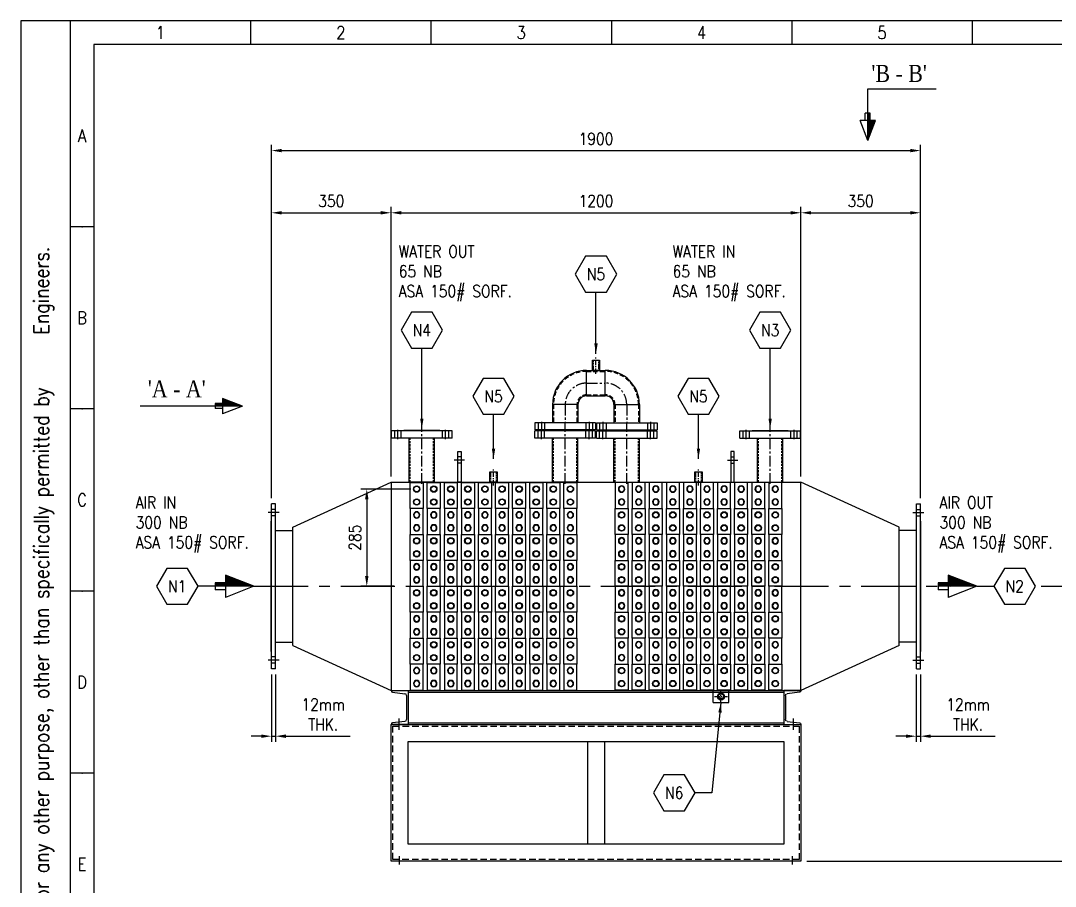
# Model space of a CAD drawing. Extents: x 5823 to 13427, y -3175 to 1572.
# Drawn here: x 5823 to 8853, y -963 to 1572 of the extents above; entities that cross this region are included whole.
import ezdxf
from ezdxf.enums import TextEntityAlignment as Align

# ---------------------------------------------------------------- set-up
doc = ezdxf.new("R2010")
doc.units = 0
doc.linetypes.add('CENTER', pattern=[50.8, 31.75, -6.35, 6.35, -6.35])
doc.linetypes.add('HIDDEN', pattern=[9.525, 6.35, -3.175])
doc.layers.get('0').update_dxf_attribs({"linetype": 'CONTINUOUS'})
doc.layers.get('DEFPOINTS').update_dxf_attribs({"linetype": 'CONTINUOUS'})
doc.styles.get("Standard").update_dxf_attribs({"font": 'simplex.shx', "width": 0.85})
doc.styles.add('SW', font='romans.shx', dxfattribs={"width": 0.85})
doc.dimstyles.new('ISO-25', dxfattribs={"dimtxt": 35, "dimasz": 30, "dimexe": 17, "dimexo": 17, "dimgap": 17, "dimtad": 1, "dimtxsty": 'STANDARD', "dimcen": 2.5, "dimazin": 3, "dimtfac": 1, "dimtmove": 0, "dimatfit": 3})
pattern_1 = [(45, (-18431.609, -1679.317), (-6.735192, 6.735192), [])]

# ---------------------------------------------------------------- blocks, each defined once
blk = doc.blocks.new('A$C2FD70804')
for p, q in [((-25.3, -52.2), (24.7, -52.2)), ((-25.3, -52.2), (-25.3, -52.7)), ((-20.9, -57.7), (15.2, -61.7)), ((24.7, -52.2), (24.7, -152.2)), ((19.7, -66.7), (19.7, -137.7)), ((15.2, -142.7), (-20.9, -146.7)), ((-25.3, -152.2), (-25.3, -151.7)), ((24.7, -152.2), (-25.3, -152.2))]:
    blk.add_line(p, q)
for centre, start, end in [((-20.3, -52.7), 180, 263.6598), ((14.7, -66.7), 0, 83.6598), ((-20.3, -151.7), 96.3402, 180), ((14.7, -137.7), 276.3402, 0)]:
    blk.add_arc(centre, 5, start, end)
blk = doc.blocks.new('A$C5DC17848')
h = blk.add_hatch()
h.set_pattern_fill('ANSI31', color=256, scale=3, style=0)
h.set_pattern_definition(pattern_1)
h.paths.add_polyline_path([(-555.5, -215.5), (-450.4, -215.5), (-450.4, 57)])
h = blk.add_hatch()
h.set_pattern_fill('ANSI31', color=256, scale=3, style=0)
h.set_pattern_definition(pattern_1)
h.paths.add_polyline_path([(-450.4, -215.5), (-485, -215.5), (-485, -313.4), (-450.4, -313.4)])
for p, q in [((-450.4, 57), (-555.5, -215.5)), ((-450.4, 57), (-345.3, -215.5)), ((-450.4, 57), (-450.4, -313.4)), ((-555.5, -215.5), (-345.3, -215.5)), ((-485, -215.5), (-485, -313.4)), ((-415.8, -215.5), (-415.8, -313.4)), ((-485, -313.4), (-415.8, -313.4))]:
    blk.add_line(p, q)
blk = doc.blocks.new('*D28')
at = {"color": 0}
for p, q in [((6557.6, -342.8), (6557.6, -540.5)), ((6569.6, -342.8), (6569.6, -540.5)), ((6527.6, -523.5), (6497.6, -523.5)), ((6557.6, -523.5), (6569.6, -523.5)), ((6599.6, -523.5), (6788.3, -523.5))]:
    blk.add_line(p, q, dxfattribs=at)
for points in [[(6527.6, -518.5), (6527.6, -528.5), (6557.6, -523.5)], [(6599.6, -518.5), (6599.6, -528.5), (6569.6, -523.5)]]:
    blk.add_solid(points, dxfattribs=at)
at = {"layer": 'DEFPOINTS', "color": 0}
for p in [(6557.6, -325.8), (6569.6, -325.8), (6569.6, -523.5)]:
    blk.add_point(p, dxfattribs=at)
at = {"color": 0, "insert": (6709, -459.8), "char_height": 35, "attachment_point": 5}
blk.add_mtext('12mm\\PTHK.', dxfattribs=at)
blk = doc.blocks.new('*D29')
at = {"color": 0}
for p, q in [((8445.6, -342.8), (8445.6, -540.5)), ((8457.6, -342.8), (8457.6, -540.5)), ((8415.6, -523.5), (8385.6, -523.5)), ((8445.6, -523.5), (8457.6, -523.5)), ((8487.6, -523.5), (8676.3, -523.5))]:
    blk.add_line(p, q, dxfattribs=at)
for points in [[(8415.6, -518.5), (8415.6, -528.5), (8445.6, -523.5)], [(8487.6, -518.5), (8487.6, -528.5), (8457.6, -523.5)]]:
    blk.add_solid(points, dxfattribs=at)
at = {"layer": 'DEFPOINTS', "color": 0}
for p in [(8445.6, -325.8), (8457.6, -325.8), (8457.6, -523.5)]:
    blk.add_point(p, dxfattribs=at)
at = {"color": 0, "insert": (8597, -459.8), "char_height": 35, "attachment_point": 5}
blk.add_mtext('12mm\\PTHK.', dxfattribs=at)
blk = doc.blocks.new('*D27')
at = {"color": 0}
for p, q in [((8811.5, -84.5), (8992.5, -84.5)), ((8975.5, -114.5), (8975.5, -859.5)), ((8124.6, -889.5), (8992.5, -889.5))]:
    blk.add_line(p, q, dxfattribs=at)
for points in [[(8970.5, -114.5), (8980.5, -114.5), (8975.5, -84.5)], [(8970.5, -859.5), (8980.5, -859.5), (8975.5, -889.5)]]:
    blk.add_solid(points, dxfattribs=at)
at = {"layer": 'DEFPOINTS', "color": 0}
for p in [(8794.5, -84.5), (8107.6, -889.5), (8975.5, -889.5)]:
    blk.add_point(p, dxfattribs=at)
at = {"color": 0, "insert": (8941, -487), "char_height": 35, "attachment_point": 5, "rotation": 90}
blk.add_mtext('CR HT = ', dxfattribs=at)
blk = doc.blocks.new('*D24')
at = {"color": 0}
for p, q in [((6907.6, 237.5), (6907.6, 1026.7)), ((6937.6, 1009.7), (8077.6, 1009.7)), ((8107.6, 237.5), (8107.6, 1026.7))]:
    blk.add_line(p, q, dxfattribs=at)
for points in [[(6937.6, 1014.7), (6937.6, 1004.7), (6907.6, 1009.7)], [(8077.6, 1014.7), (8077.6, 1004.7), (8107.6, 1009.7)]]:
    blk.add_solid(points, dxfattribs=at)
at = {"layer": 'DEFPOINTS', "color": 0}
for p in [(8107.6, 1009.7), (6907.6, 220.5), (8107.6, 220.5)]:
    blk.add_point(p, dxfattribs=at)
at = {"color": 0, "insert": (7507.6, 1044.2), "char_height": 35, "attachment_point": 5}
blk.add_mtext('1200', dxfattribs=at)
blk = doc.blocks.new('*D25')
at = {"color": 0}
for p, q in [((6557.6, 173.8), (6557.6, 1026.7)), ((6587.6, 1009.7), (6877.6, 1009.7)), ((6907.6, 237.5), (6907.6, 1026.7))]:
    blk.add_line(p, q, dxfattribs=at)
for points in [[(6587.6, 1014.7), (6587.6, 1004.7), (6557.6, 1009.7)], [(6877.6, 1014.7), (6877.6, 1004.7), (6907.6, 1009.7)]]:
    blk.add_solid(points, dxfattribs=at)
at = {"layer": 'DEFPOINTS', "color": 0}
for p in [(6907.6, 1009.7), (6907.6, 220.5), (6557.6, 156.8)]:
    blk.add_point(p, dxfattribs=at)
at = {"color": 0, "insert": (6732.6, 1044.2), "char_height": 35, "attachment_point": 5}
blk.add_mtext('350', dxfattribs=at)
blk = doc.blocks.new('*D26')
at = {"color": 0}
for p, q in [((8107.6, 237.5), (8107.6, 1026.7)), ((8137.6, 1009.7), (8427.6, 1009.7)), ((8457.6, 173.8), (8457.6, 1026.7))]:
    blk.add_line(p, q, dxfattribs=at)
for points in [[(8137.6, 1014.7), (8137.6, 1004.7), (8107.6, 1009.7)], [(8427.6, 1014.7), (8427.6, 1004.7), (8457.6, 1009.7)]]:
    blk.add_solid(points, dxfattribs=at)
at = {"layer": 'DEFPOINTS', "color": 0}
for p in [(8457.6, 1009.7), (8107.6, 220.5), (8457.6, 156.8)]:
    blk.add_point(p, dxfattribs=at)
at = {"color": 0, "insert": (8282.6, 1044.2), "char_height": 35, "attachment_point": 5}
blk.add_mtext('350', dxfattribs=at)
blk = doc.blocks.new('*D22')
at = {"color": 0}
for p, q in [((6557.6, 190.8), (6557.6, 1208.9)), ((6587.6, 1191.9), (8427.6, 1191.9)), ((8457.6, 190.8), (8457.6, 1208.9))]:
    blk.add_line(p, q, dxfattribs=at)
for points in [[(6587.6, 1196.9), (6587.6, 1186.9), (6557.6, 1191.9)], [(8427.6, 1196.9), (8427.6, 1186.9), (8457.6, 1191.9)]]:
    blk.add_solid(points, dxfattribs=at)
at = {"layer": 'DEFPOINTS', "color": 0}
for p in [(8457.6, 1191.9), (6557.6, 173.8), (8457.6, 173.8)]:
    blk.add_point(p, dxfattribs=at)
at = {"color": 0, "insert": (7507.6, 1226.4), "char_height": 35, "attachment_point": 5}
blk.add_mtext('1900', dxfattribs=at)
blk = doc.blocks.new('A$C73DD430B')
at = {"color": 8}
for p, q in [((-12, -136.5), (-12, -60.5)), ((-12, -60.5), (26, -60.5)), ((26, -60.5), (26, -136.5)), ((26, -136.5), (-12, -136.5))]:
    blk.add_line(p, q, dxfattribs=at)
for centre, radius in [((7, -79.5), 9.5), ((7, -79.5), 8), ((7, -117.5), 9.5), ((7, -117.5), 8)]:
    blk.add_circle(centre, radius, dxfattribs=at)
blk = doc.blocks.new('*D40')
at = {"color": 0}
for p, q in [((6965.6, 200.5), (6819.5, 200.5)), ((6836.5, 170.5), (6836.5, -54.5)), ((6915.8, -84.5), (6819.5, -84.5))]:
    blk.add_line(p, q, dxfattribs=at)
for points in [[(6831.5, 170.5), (6841.5, 170.5), (6836.5, 200.5)], [(6831.5, -54.5), (6841.5, -54.5), (6836.5, -84.5)]]:
    blk.add_solid(points, dxfattribs=at)
at = {"layer": 'DEFPOINTS', "color": 0}
for p in [(6982.6, 200.5), (6836.5, -84.5), (6932.8, -84.5)]:
    blk.add_point(p, dxfattribs=at)
at = {"color": 0, "insert": (6802, 58), "char_height": 35, "attachment_point": 5, "rotation": 90}
blk.add_mtext('285', dxfattribs=at)

msp = doc.modelspace()

# ---------------------------------------------------------------- linework, layer by layer
for p, q in [((5823.149, 1572.421), (5823.149, -2835.997)), ((12306.776, 1572.421), (5823.149, 1572.421)), ((5968.056, 1572.421), (5968.056, -2835.997)), ((6496.283, 1572.421), (6496.283, 1502.347)), ((7024.509, 1572.421), (7024.509, 1502.347)), ((7552.736, 1572.421), (7552.736, 1502.347)), ((8080.963, 1572.421), (8080.963, 1502.347)), ((8609.189, 1572.421), (8609.189, 1502.347)), ((8080.963, 1537.384), (8080.963, 1537.384)), ((6037.402, 1502.347), (6037.402, -2765.923)), ((12236.702, 1502.347), (6037.402, 1502.347)), ((8303.343, 1301.126), (8303.343, 1373.188)), ((8303.343, 1373.188), (8503.931, 1373.188)), ((6037.402, 968.814), (5968.056, 968.814)), ((7480.338, 548.125), (7534.938, 548.125)), ((7480.338, 473.525), (7480.338, 548.125)), ((7534.938, 473.525), (7534.938, 548.125)), ((7480.338, 473.525), (7534.938, 473.525)), ((6037.402, 435.28), (5968.056, 435.28)), ((6392.959, 443.363), (6173.312, 443.363)), ((7380.338, 448.125), (7380.338, 394.325)), ((7454.938, 448.125), (7380.338, 448.125)), ((7454.938, 448.125), (7454.938, 394.325)), ((7560.338, 448.125), (7560.338, 394.325)), ((7560.338, 448.125), (7634.938, 448.125)), ((7634.938, 448.125), (7634.938, 394.325)), ((7506.538, 394.325), (7328.738, 394.325)), ((7328.738, 394.325), (7328.738, 373.525)), ((7338.288, 394.325), (7338.288, 373.525)), ((7347.788, 397.325), (7347.788, 370.525)), ((7357.288, 394.325), (7357.288, 373.525)), ((7477.988, 394.325), (7477.988, 373.525)), ((7487.488, 397.325), (7487.488, 370.525)), ((7496.988, 394.325), (7496.988, 373.525)), ((7506.538, 394.325), (7506.538, 373.525)), ((7508.738, 394.325), (7686.538, 394.325)), ((7508.738, 394.325), (7508.738, 373.525)), ((7518.288, 394.325), (7518.288, 373.525)), ((7527.788, 397.325), (7527.788, 370.525)), ((7537.288, 394.325), (7537.288, 373.525)), ((7657.988, 394.325), (7657.988, 373.525)), ((7667.488, 397.325), (7667.488, 370.525)), ((7676.988, 394.325), (7676.988, 373.525)), ((7686.538, 394.325), (7686.538, 373.525)), ((7086.538, 370.525), (6908.738, 370.525)), ((6908.738, 349.725), (6908.738, 370.525)), ((6918.288, 349.725), (6918.288, 370.525)), ((6927.788, 346.725), (6927.788, 373.525)), ((6937.288, 349.725), (6937.288, 370.525)), ((7049.938, 372.025), (6945.338, 372.025)), ((6945.338, 370.525), (6945.338, 372.025)), ((7049.938, 370.525), (7049.938, 372.025)), ((7057.988, 349.725), (7057.988, 370.525)), ((7067.488, 346.725), (7067.488, 373.525)), ((7076.988, 349.725), (7076.988, 370.525)), ((7086.538, 349.725), (7086.538, 370.525)), ((7506.538, 373.525), (7328.738, 373.525)), ((7506.538, 370.525), (7328.738, 370.525)), ((7328.738, 349.725), (7328.738, 370.525)), ((7338.288, 349.725), (7338.288, 370.525)), ((7347.788, 346.725), (7347.788, 373.525)), ((7357.288, 349.725), (7357.288, 370.525)), ((7365.338, 373.525), (7365.338, 372.025)), ((7469.938, 372.025), (7365.338, 372.025)), ((7365.338, 370.525), (7365.338, 372.025)), ((7469.938, 372.025), (7365.338, 372.025)), ((7469.938, 373.525), (7469.938, 372.025)), ((7469.938, 370.525), (7469.938, 372.025)), ((7477.988, 349.725), (7477.988, 370.525)), ((7487.488, 346.725), (7487.488, 373.525)), ((7496.988, 349.725), (7496.988, 370.525)), ((7506.538, 349.725), (7506.538, 370.525)), ((7508.738, 373.525), (7686.538, 373.525)), ((7508.738, 370.525), (7686.538, 370.525)), ((7508.738, 349.725), (7508.738, 370.525)), ((7518.288, 349.725), (7518.288, 370.525)), ((7527.788, 346.725), (7527.788, 373.525)), ((7537.288, 349.725), (7537.288, 370.525)), ((7545.338, 373.525), (7545.338, 372.025)), ((7545.338, 372.025), (7649.938, 372.025)), ((7545.338, 370.525), (7545.338, 372.025)), ((7545.338, 372.025), (7649.938, 372.025)), ((7649.938, 373.525), (7649.938, 372.025)), ((7649.938, 370.525), (7649.938, 372.025)), ((7657.988, 349.725), (7657.988, 370.525)), ((7667.488, 346.725), (7667.488, 373.525)), ((7676.988, 349.725), (7676.988, 370.525)), ((7686.538, 349.725), (7686.538, 370.525)), ((7928.738, 370.525), (8106.538, 370.525)), ((7928.738, 349.725), (7928.738, 370.525)), ((7938.288, 349.725), (7938.288, 370.525)), ((7947.788, 346.725), (7947.788, 373.525)), ((7957.288, 349.725), (7957.288, 370.525)), ((7965.338, 372.025), (8069.938, 372.025)), ((7965.338, 370.525), (7965.338, 372.025)), ((8069.938, 370.525), (8069.938, 372.025)), ((8077.988, 349.725), (8077.988, 370.525)), ((8087.488, 346.725), (8087.488, 373.525)), ((8096.988, 349.725), (8096.988, 370.525)), ((8106.538, 349.725), (8106.538, 370.525)), ((7086.538, 349.725), (6908.738, 349.725)), ((6960.338, 220.525), (6960.338, 349.725)), ((7034.938, 220.525), (7034.938, 349.725)), ((7506.538, 349.725), (7328.738, 349.725)), ((7380.338, 220.525), (7380.338, 349.725)), ((7454.938, 220.525), (7454.938, 349.725)), ((7508.738, 349.725), (7686.538, 349.725)), ((7560.338, 220.525), (7560.338, 349.725)), ((7634.938, 220.525), (7634.938, 349.725)), ((7928.738, 349.725), (8106.538, 349.725)), ((7980.338, 220.525), (7980.338, 349.725)), ((8054.938, 220.525), (8054.938, 349.725)), ((7102.638, 220.525), (7102.638, 310.525)), ((7102.638, 310.525), (7112.638, 310.525)), ((7112.638, 310.525), (7112.638, 220.525)), ((7912.638, 310.525), (7902.638, 310.525)), ((7902.638, 310.525), (7902.638, 220.525)), ((7912.638, 220.525), (7912.638, 310.525)), ((7122.638, 285.525), (7092.638, 285.525)), ((7112.638, 294.525), (7102.638, 294.525)), ((7112.638, 276.525), (7102.638, 276.525)), ((7892.638, 285.525), (7922.638, 285.525)), ((7902.638, 294.525), (7912.638, 294.525)), ((7902.638, 276.525), (7912.638, 276.525)), ((6619.638, 89.075), (6907.638, 220.525)), ((6907.638, 220.525), (8107.638, 220.525)), ((6907.638, 220.525), (6907.638, -389.475)), ((7034.938, 220.525), (6960.338, 220.525)), ((7112.638, 220.525), (7102.638, 220.525)), ((7454.938, 220.525), (7380.338, 220.525)), ((7560.338, 220.525), (7634.938, 220.525)), ((7902.638, 220.525), (7912.638, 220.525)), ((7980.338, 220.525), (8054.938, 220.525)), ((8107.638, -389.475), (8107.638, 220.525)), ((8395.638, 89.075), (8107.638, 220.525)), ((6557.638, -325.775), (6557.638, 156.825)), ((6569.638, 156.825), (6557.638, 156.825)), ((6569.638, -325.775), (6569.638, 156.825)), ((8445.638, -325.775), (8445.638, 156.825)), ((8445.638, 156.825), (8457.638, 156.825)), ((8457.638, -325.775), (8457.638, 156.825)), ((6579.638, 131.425), (6547.638, 131.425)), ((6569.638, 140.425), (6557.638, 140.425)), ((6569.638, 122.425), (6557.638, 122.425)), ((8435.638, 131.425), (8467.638, 131.425)), ((8445.638, 140.425), (8457.638, 140.425)), ((8445.638, 122.425), (8457.638, 122.425)), ((6556.138, -274.975), (6556.138, 106.025)), ((6557.638, 106.025), (6556.138, 106.025)), ((8457.638, 106.025), (8459.138, 106.025)), ((8459.138, -274.975), (8459.138, 106.025)), ((6569.638, 79.075), (6619.638, 79.075)), ((6619.638, -258.025), (6619.638, 89.075)), ((8395.638, -258.025), (8395.638, 89.075)), ((8445.638, 79.075), (8395.638, 79.075)), ((6392.343, -84.475), (6342.343, -84.475)), ((8622.932, -84.475), (8672.932, -84.475)), ((6037.402, -98.254), (5968.056, -98.254)), ((6569.638, -248.025), (6619.638, -248.025)), ((6619.638, -258.025), (6907.638, -389.475)), ((8395.638, -258.025), (8107.638, -389.475)), ((8445.638, -248.025), (8395.638, -248.025)), ((6579.638, -300.375), (6547.638, -300.375)), ((6557.638, -274.975), (6556.138, -274.975)), ((6569.638, -291.375), (6557.638, -291.375)), ((8435.638, -300.375), (8467.638, -300.375)), ((8445.638, -291.375), (8457.638, -291.375)), ((8457.638, -274.975), (8459.138, -274.975)), ((6569.638, -309.375), (6557.638, -309.375)), ((6569.638, -325.775), (6557.638, -325.775)), ((8445.638, -309.375), (8457.638, -309.375)), ((8445.638, -325.775), (8457.638, -325.775)), ((6907.638, -389.475), (8107.638, -389.475)), ((7851.172, -424.475), (7851.172, -389.475)), ((7896.172, -424.475), (7896.172, -389.475)), ((6957.638, -394.475), (8057.638, -394.475)), ((7851.172, -424.475), (7896.172, -424.475)), ((6930.138, -471.975), (6930.138, -504.475)), ((6957.638, -484.475), (8057.638, -484.475)), ((8085.138, -471.975), (8085.138, -504.475)), ((6907.638, -489.475), (8107.638, -489.475)), ((6907.638, -889.475), (6907.638, -489.475)), ((6957.638, -489.475), (8057.638, -489.475)), ((8107.638, -489.475), (8107.638, -889.475)), ((6957.638, -539.475), (8057.638, -539.475)), ((6957.638, -839.475), (6957.638, -539.475)), ((7482.638, -539.475), (7482.638, -839.475)), ((7532.638, -539.475), (7532.638, -839.475)), ((8057.638, -539.475), (8057.638, -839.475)), ((6037.402, -631.788), (5968.056, -631.788)), ((8057.638, -839.475), (6957.638, -839.475)), ((6932.638, -899.475), (6932.638, -874.475)), ((8082.638, -899.475), (8082.638, -874.475)), ((8107.638, -889.475), (6907.638, -889.475))]:
    msp.add_line(p, q)
at = {"ltscale": 3}
for p, q in [((7497.138, 548.125), (7497.138, 578.125)), ((7497.138, 578.125), (7518.138, 578.125)), ((7518.138, 578.125), (7518.138, 548.125)), ((7518.138, 548.125), (7497.138, 548.125)), ((7197.138, 220.525), (7197.138, 250.525)), ((7197.138, 250.525), (7218.138, 250.525)), ((7218.138, 250.525), (7218.138, 220.525)), ((7797.138, 220.525), (7797.138, 250.525)), ((7797.138, 250.525), (7818.138, 250.525)), ((7818.138, 250.525), (7818.138, 220.525)), ((7218.138, 220.525), (7197.138, 220.525)), ((7818.138, 220.525), (7797.138, 220.525))]:
    msp.add_line(p, q, dxfattribs=at)
at = {"linetype": 'HIDDEN', "ltscale": 0.5}
for p, q in [((7500.138, 548.125), (7500.138, 578.125)), ((7515.138, 578.125), (7515.138, 548.125)), ((7200.138, 220.525), (7200.138, 250.525)), ((7215.138, 250.525), (7215.138, 220.525)), ((7800.138, 220.525), (7800.138, 250.525)), ((7815.138, 250.525), (7815.138, 220.525))]:
    msp.add_line(p, q, dxfattribs=at)
at = {"linetype": 'CENTER', "ltscale": 0.5}
for p, q in [((7507.638, 538.125), (7507.638, 588.125)), ((7207.638, 210.525), (7207.638, 260.525)), ((7807.638, 210.525), (7807.638, 260.525)), ((7873.672, -425.778), (7873.672, -388.278)), ((7854.922, -407.028), (7892.422, -407.028))]:
    msp.add_line(p, q, dxfattribs=at)
at = {"linetype": 'HIDDEN', "ltscale": 2}
for p, q in [((7480.338, 545.125), (7534.938, 545.125)), ((7480.338, 476.525), (7534.938, 476.525)), ((7383.338, 448.125), (7383.338, 394.325)), ((7451.938, 448.125), (7451.938, 394.325)), ((7563.338, 448.125), (7563.338, 394.325)), ((7631.938, 448.125), (7631.938, 394.325))]:
    msp.add_line(p, q, dxfattribs=at)
at = {"linetype": 'CENTER'}
for p, q in [((7480.338, 510.825), (7534.938, 510.825)), ((7417.638, 448.125), (7417.638, 394.325)), ((7597.638, 448.125), (7597.638, 394.325)), ((7417.638, 215.525), (7417.638, 394.325)), ((7597.638, 215.525), (7597.638, 394.325)), ((6997.638, 215.525), (6997.638, 377.025)), ((8017.638, 215.525), (8017.638, 377.025))]:
    msp.add_line(p, q, dxfattribs=at)
at = {"linetype": 'HIDDEN'}
for p, q in [((6963.338, 220.525), (6963.338, 349.725)), ((7031.938, 220.525), (7031.938, 349.725)), ((7383.338, 220.525), (7383.338, 349.725)), ((7451.938, 220.525), (7451.938, 349.725)), ((7563.338, 220.525), (7563.338, 349.725)), ((7631.938, 220.525), (7631.938, 349.725)), ((7983.338, 220.525), (7983.338, 349.725)), ((8051.938, 220.525), (8051.938, 349.725))]:
    msp.add_line(p, q, dxfattribs=at)
at = {"linetype": 'CENTER', "ltscale": 5}
msp.add_line((6506.138, -84.475), (8509.138, -84.475), dxfattribs=at)
at = {"linetype": 'HIDDEN', "ltscale": 3}
for p, q in [((6912.638, -494.475), (8102.638, -494.475)), ((6912.638, -884.475), (6912.638, -494.475)), ((8102.638, -494.475), (8102.638, -884.475)), ((8102.638, -884.475), (6912.638, -884.475))]:
    msp.add_line(p, q, dxfattribs=at)
for points in [[(7538.027, 777.447), (7568.416, 830.083), (7538.027, 882.719), (7477.249, 882.719), (7446.859, 830.083), (7477.249, 777.447)], [(7028.027, 612.881), (7058.416, 665.517), (7028.027, 718.152), (6967.249, 718.152), (6936.859, 665.517), (6967.249, 612.881)], [(8048.027, 612.881), (8078.416, 665.517), (8048.027, 718.152), (7987.249, 718.152), (7956.859, 665.517), (7987.249, 612.881)], [(7238.027, 419.457), (7268.416, 472.093), (7238.027, 524.729), (7177.249, 524.729), (7146.859, 472.093), (7177.249, 419.457)], [(7838.027, 419.457), (7868.416, 472.093), (7838.027, 524.729), (7777.249, 524.729), (7746.859, 472.093), (7777.249, 419.457)], [(6311.954, -137.11), (6342.343, -84.475), (6311.954, -31.839), (6251.176, -31.839), (6220.786, -84.475), (6251.176, -137.11)], [(8764.1, -137.11), (8794.489, -84.475), (8764.1, -31.839), (8703.322, -31.839), (8672.932, -84.475), (8703.322, -137.11)], [(7767.163, -741.889), (7797.552, -689.253), (7767.163, -636.618), (7706.385, -636.618), (7675.995, -689.253), (7706.385, -741.889)]]:
    msp.add_lwpolyline(points, close=True)
at = {"ltscale": 3}
for radius in [10.5, 7.5]:
    msp.add_circle((7873.672, -407.028), radius, dxfattribs=at)
for centre, radius, start, end in [((7480.338, 448.125), 100, 90, 180), ((7534.938, 448.125), 100, 0, 90), ((7480.338, 448.125), 25.4, 90, 180), ((7534.938, 448.125), 25.4, 0, 90)]:
    msp.add_arc(centre, radius, start, end)
at = {"linetype": 'HIDDEN', "ltscale": 2}
for centre, radius, start, end in [((7480.338, 448.125), 97, 90, 180), ((7534.938, 448.125), 97, 0, 90), ((7480.338, 448.125), 28.4, 90, 180), ((7534.938, 448.125), 28.4, 0, 90)]:
    msp.add_arc(centre, radius, start, end, dxfattribs=at)
at = {"linetype": 'CENTER'}
for centre, start, end in [((7480.338, 448.125), 90, 180), ((7534.938, 448.125), 0, 90)]:
    msp.add_arc(centre, 62.7, start, end, dxfattribs=at)
for p in [(6002.729, 968.814), (6002.729, 435.28), (6002.729, -98.254), (6002.729, -631.788)]:
    msp.add_point(p)

# ---------------------------------------------------------------- block references
at = {"ltscale": 3}
for p, xscale, yscale, zscale, rotation in [((8206.488, 1233.729), 0.21504, 0.21504, 0.21504, 180), ((6460.356, 346.508), 0.21504, 0.21504, 0.21504, 270), ((6488.624, -222.84), 0.3072, 0.3072, 0.3072, 270), ((8605.419, -222.84), 0.3072, 0.3072, 0.3072, 270)]:
    msp.add_blockref('A$C5DC17848', p, dxfattribs=dict(at, xscale=xscale, yscale=yscale, zscale=zscale, rotation=rotation))
for p in [(6975.59, 280.054), (7025.59, 280.054), (7075.59, 280.054), (7125.59, 280.054), (7175.59, 280.054), (7225.59, 280.054), (7275.59, 280.054), (7325.59, 280.054), (7375.59, 280.054), (7425.59, 280.054), (6975.59, 128.054), (7025.59, 128.054), (7075.59, 128.054), (7125.59, 128.054), (7175.59, 128.054), (7225.59, 128.054), (7275.59, 128.054), (7325.59, 128.054), (7375.59, 128.054), (7425.59, 128.054), (6975.59, -23.946), (7025.59, -23.946), (7075.59, -23.946), (7125.59, -23.946), (7175.59, -23.946), (7225.59, -23.946), (7275.59, -23.946), (7325.59, -23.946), (7375.59, -23.946), (7425.59, -23.946), (6975.59, -175.946), (7025.59, -175.946), (7075.59, -175.946), (7125.59, -175.946), (7175.59, -175.946), (7225.59, -175.946), (7275.59, -175.946), (7325.59, -175.946), (7375.59, -175.946), (7425.59, -175.946)]:
    msp.add_blockref('A$C73DD430B', p)
at = {"xscale": -1}
for p in [(7589.686, 280.054), (7639.686, 280.054), (7689.686, 280.054), (7739.686, 280.054), (7789.686, 280.054), (7839.686, 280.054), (7889.686, 280.054), (7939.686, 280.054), (7989.686, 280.054), (8039.686, 280.054), (7589.686, 128.054), (7639.686, 128.054), (7689.686, 128.054), (7739.686, 128.054), (7789.686, 128.054), (7839.686, 128.054), (7889.686, 128.054), (7939.686, 128.054), (7989.686, 128.054), (8039.686, 128.054), (7589.686, -23.946), (7639.686, -23.946), (7689.686, -23.946), (7739.686, -23.946), (7789.686, -23.946), (7839.686, -23.946), (7889.686, -23.946), (7939.686, -23.946), (7989.686, -23.946), (8039.686, -23.946), (7589.686, -175.946), (7639.686, -175.946), (7689.686, -175.946), (7739.686, -175.946), (7789.686, -175.946), (7839.686, -175.946), (7889.686, -175.946), (7939.686, -175.946), (7989.686, -175.946), (8039.686, -175.946)]:
    msp.add_blockref('A$C73DD430B', p, dxfattribs=at)
at = {"xscale": -1, "rotation": 180}
for p in [(6975.59, 6.997), (7025.59, 6.997), (7075.59, 6.997), (7125.59, 6.997), (7175.59, 6.997), (7225.59, 6.997), (7275.59, 6.997), (7325.59, 6.997), (7375.59, 6.997), (7425.59, 6.997), (6975.59, -145.003), (7025.59, -145.003), (7075.59, -145.003), (7125.59, -145.003), (7175.59, -145.003), (7225.59, -145.003), (7275.59, -145.003), (7325.59, -145.003), (7375.59, -145.003), (7425.59, -145.003), (6975.59, -297.003), (7025.59, -297.003), (7075.59, -297.003), (7125.59, -297.003), (7175.59, -297.003), (7225.59, -297.003), (7275.59, -297.003), (7325.59, -297.003), (7375.59, -297.003), (7425.59, -297.003), (6975.59, -449.003), (7025.59, -449.003), (7075.59, -449.003), (7125.59, -449.003), (7175.59, -449.003), (7225.59, -449.003), (7275.59, -449.003), (7325.59, -449.003), (7375.59, -449.003), (7425.59, -449.003)]:
    msp.add_blockref('A$C73DD430B', p, dxfattribs=at)
at = {"rotation": 180}
for p in [(7589.686, 6.997), (7639.686, 6.997), (7689.686, 6.997), (7739.686, 6.997), (7789.686, 6.997), (7839.686, 6.997), (7889.686, 6.997), (7939.686, 6.997), (7989.686, 6.997), (8039.686, 6.997), (7589.686, -145.003), (7639.686, -145.003), (7689.686, -145.003), (7739.686, -145.003), (7789.686, -145.003), (7839.686, -145.003), (7889.686, -145.003), (7939.686, -145.003), (7989.686, -145.003), (8039.686, -145.003), (7589.686, -297.003), (7639.686, -297.003), (7689.686, -297.003), (7739.686, -297.003), (7789.686, -297.003), (7839.686, -297.003), (7889.686, -297.003), (7939.686, -297.003), (7989.686, -297.003), (8039.686, -297.003), (7589.686, -449.003), (7639.686, -449.003), (7689.686, -449.003), (7739.686, -449.003), (7789.686, -449.003), (7839.686, -449.003), (7889.686, -449.003), (7939.686, -449.003), (7989.686, -449.003), (8039.686, -449.003)]:
    msp.add_blockref('A$C73DD430B', p, dxfattribs=at)
at = {"ltscale": 3}
msp.add_blockref('A$C2FD70804', (6932.981, -337.286), dxfattribs=at)
at = {"ltscale": 3, "xscale": -1}
msp.add_blockref('A$C2FD70804', (8082.294, -337.286), dxfattribs=at)

# ---------------------------------------------------------------- texts
at = {"width": 0.85}
for s, height, p in [('1', 37.135, (6232.169, 1537.384)), ('2', 37.135, (6760.394, 1537.384)), ('3', 37.135, (7288.619, 1537.384)), ('4', 37.135, (7816.844, 1537.384)), ('5', 37.135, (8345.068, 1537.384)), ('A', 37.135, (6002.729, 1235.582)), ('N5', 35, (7507.638, 830.083)), ('B', 37.135, (6002.729, 702.053)), ('N4', 35, (6997.638, 665.517)), ('N3', 35, (8017.638, 665.517)), ('N5', 35, (7207.638, 472.093)), ('N5', 35, (7807.638, 472.093)), ('C', 37.135, (6002.729, 168.523)), ('N1', 35, (6281.565, -84.475)), ('N2', 35, (8733.711, -84.475)), ('D', 37.135, (6002.729, -365.007)), ('N6', 35, (7736.774, -689.253)), ('E', 37.135, (6002.729, -898.537))]:
    msp.add_text(s, height=height, dxfattribs=at).set_placement(p, align=Align.MIDDLE)
at = {"char_height": 50, "attachment_point": 5}
for s, insert in [("{\\fTimes New Roman|b0|i0|c0|p18;'B - B'}", (8395.242, 1417.82)), ("{\\fTimes New Roman|b0|i0|c0|p18;'A - A'}", (6280.074, 493.791))]:
    msp.add_mtext_dynamic_manual_height_columns(s, width=470.69118, gutter_width=12.5, heights=[0], dxfattribs=dict(at, insert=insert))
at = {"ltscale": 3, "char_height": 35, "attachment_point": 1}
for s, insert in [('WATER OUT\\P65 NB\\PASA 150# SORF.', (6929.98, 914.058)), ('WATER IN\\P65 NB\\PASA 150# SORF.', (7731.948, 914.058)), ('AIR IN\\P300 NB\\PASA 150# SORF.', (6159.636, 178.423)), ('AIR OUT\\P300 NB\\PASA 150# SORF.', (8513.503, 178.423))]:
    msp.add_mtext_dynamic_manual_height_columns(s, width=1175.62016, gutter_width=200, heights=[0], dxfattribs=dict(at, insert=insert))
at = {"insert": (5861.68, -2826.338), "char_height": 44.197886, "attachment_point": 1, "rotation": 90, "style": 'SW'}
msp.add_mtext_dynamic_manual_height_columns('This drawing is not to be reproduced in whole or part, nor employed for any other purpose, other than specifically permitted by      Engineers.', width=12190.49588, gutter_width=175, heights=[0], dxfattribs=at)

# ---------------------------------------------------------------- dimensions: what is measured, and where the dimension line sits
for base, p1, p2, picture, middle in [((8457.638, 1191.862), (6557.638, 173.825), (8457.638, 173.825), '*D22', (7507.638, 1226.362)), ((6907.638, 1009.708), (6557.638, 156.825), (6907.638, 220.525), '*D25', (6732.638, 1044.208)), ((8107.638, 1009.708), (6907.638, 220.525), (8107.638, 220.525), '*D24', (7507.638, 1044.208)), ((8457.638, 1009.708), (8107.638, 220.525), (8457.638, 156.825), '*D26', (8282.638, 1044.208))]:
    dim = msp.add_linear_dim(base=base, p1=p1, p2=p2, dimstyle='ISO-25')
    dim.commit()
    dim.dimension.update_dxf_attribs({"geometry": picture, "text_midpoint": middle})
dim = msp.add_linear_dim(base=(6836.537, -84.475), p1=(6982.638, 200.525), p2=(6932.779, -84.475), angle=90, dimstyle='ISO-25')
dim.commit()
dim.dimension.update_dxf_attribs({"geometry": '*D40', "text_midpoint": (6802.037, 58.025)})
dim = msp.add_linear_dim(base=(8975.543, -889.475), p1=(8794.489, -84.475), p2=(8107.638, -889.475), angle=90, text='CR HT = ', dimstyle='ISO-25')
dim.commit()
dim.dimension.update_dxf_attribs({"geometry": '*D27', "text_midpoint": (8941.043, -486.975)})
for base, p1, p2, text, picture, middle in [((6569.638, -523.483), (6557.638, -325.775), (6569.638, -325.775), '<>mm\\PTHK.', '*D28', (6708.971, -459.817)), ((8457.638, -523.483), (8445.638, -325.775), (8457.638, -325.775), '<>mm^JTHK.', '*D29', (8596.971, -459.817))]:
    dim = msp.add_linear_dim(base=base, p1=p1, p2=p2, text=text, dimstyle='ISO-25')
    dim.commit()
    dim.dimension.update_dxf_attribs({"geometry": picture, "text_midpoint": middle})

# ---------------------------------------------------------------- leaders
for points in [[(7507.638, 596.965), (7507.638, 777.447)], [(6997.638, 377.025), (6997.638, 612.881)], [(8017.638, 377.025), (8017.638, 612.881)], [(7207.638, 288.975), (7207.638, 419.457)], [(7807.638, 288.975), (7807.638, 419.457)], [(7873.672, -424.475), (7846.514, -689.253), (7797.552, -689.253)]]:
    msp.add_leader(points, dimstyle='ISO-25', override={"dimgap": 17, "dimtad": 0})

doc.saveas('drawing.dxf')
